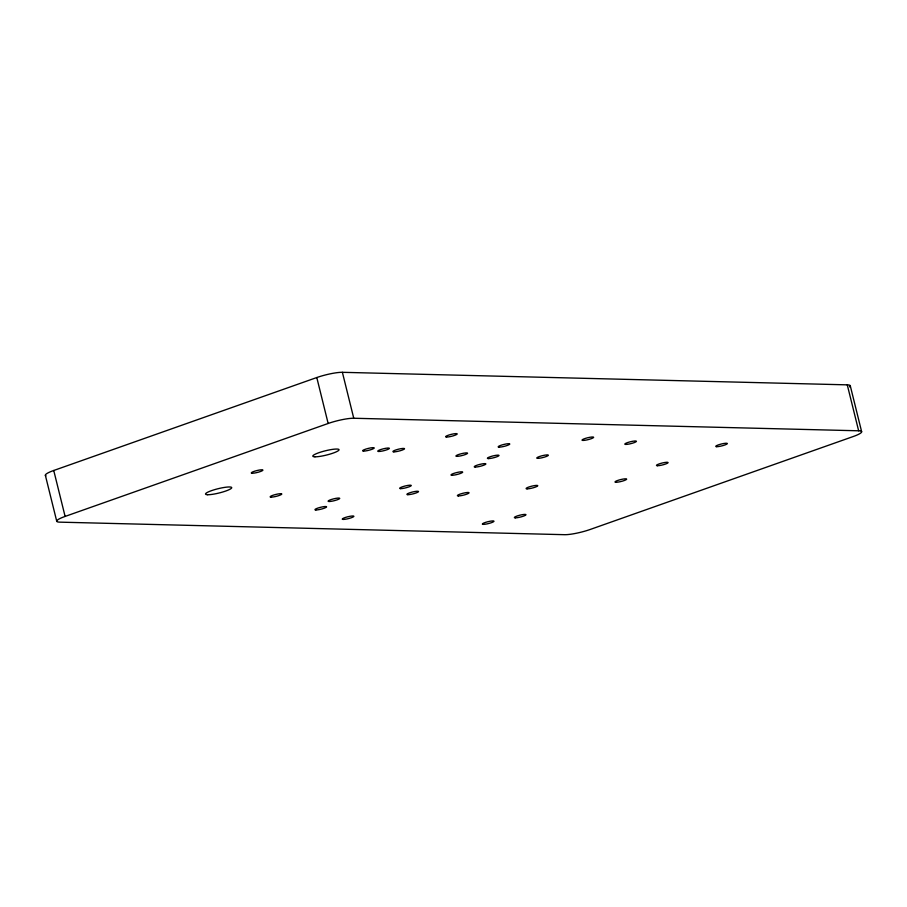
<?xml version="1.0" encoding="UTF-8"?>
<svg xmlns="http://www.w3.org/2000/svg" width="907" height="907" viewBox="0 0 907 907"><rect width="100%" height="100%" fill="white"/><g stroke="black" fill="none" stroke-linecap="round" stroke-linejoin="round"><path stroke-width="1.36" d="M45.928 475.835A19.036 3.106 -13.9 0 1 53.74 470.484L316.792 377.539A19.036 3.106 -13.9 0 1 342.381 372.312L847.274 384.851A19.036 3.106 -13.9 0 1 849.598 386.904M858.646 430.791A19.036 3.106 -13.9 0 1 853.26 436.516L590.208 529.461A19.036 3.106 -13.9 0 1 564.619 534.688L59.726 522.149A19.036 3.106 -13.9 0 1 65.111 516.423L328.153 423.478A19.036 3.106 -13.9 0 1 353.753 418.252L858.646 430.791L847.274 384.851M850.256 385.713L861.627 431.653M342.381 372.312L353.753 418.252M316.792 377.539L328.153 423.478M53.74 470.484L65.111 516.423M45.373 475.347L56.744 521.287M207.635 494.723A13.492 2.199 -13.9 0 0 230.299 489.066A13.492 2.199 -13.9 0 0 217.895 488.76A13.492 2.199 -13.9 0 0 207.635 494.723M314.956 456.811A13.492 2.199 -13.9 0 0 337.619 451.142A13.492 2.199 -13.9 0 0 325.216 450.836A13.492 2.199 -13.9 0 0 314.956 456.811M271.102 497.138A5.998 0.975 -13.9 0 0 281.181 494.61A5.998 0.975 -13.9 0 0 275.671 494.474A5.998 0.975 -13.9 0 0 271.102 497.138M315.874 509.972A5.998 0.975 -13.9 0 0 325.953 507.455A5.998 0.975 -13.9 0 0 320.432 507.319A5.998 0.975 -13.9 0 0 315.874 509.972M446.527 437.049A5.998 0.975 -13.9 0 0 456.606 434.532A5.998 0.975 -13.9 0 0 451.096 434.396A5.998 0.975 -13.9 0 0 446.527 437.049M252.214 473.239A5.998 0.975 -13.9 0 0 262.293 470.722A5.998 0.975 -13.9 0 0 256.772 470.586A5.998 0.975 -13.9 0 0 252.214 473.239M363.537 451.096A5.998 0.975 -13.9 0 0 373.616 448.58A5.998 0.975 -13.9 0 0 368.095 448.443A5.998 0.975 -13.9 0 0 363.537 451.096M378.684 451.482A5.998 0.975 -13.9 0 0 388.763 448.965A5.998 0.975 -13.9 0 0 383.242 448.829A5.998 0.975 -13.9 0 0 378.684 451.482M393.831 451.856A5.998 0.975 -13.9 0 0 403.91 449.339A5.998 0.975 -13.9 0 0 398.4 449.203A5.998 0.975 -13.9 0 0 393.831 451.856M400.577 488.635A5.998 0.975 -13.9 0 0 410.656 486.118A5.998 0.975 -13.9 0 0 405.146 485.982A5.998 0.975 -13.9 0 0 400.577 488.635M537.681 458.352A5.998 0.975 -13.9 0 0 547.749 455.836A5.998 0.975 -13.9 0 0 542.239 455.699A5.998 0.975 -13.9 0 0 537.681 458.352M716.677 446.686A5.998 0.975 -13.9 0 0 726.745 444.169A5.998 0.975 -13.9 0 0 721.235 444.033A5.998 0.975 -13.9 0 0 716.677 446.686M483.284 524.371A5.998 0.975 -13.9 0 0 493.363 521.854A5.998 0.975 -13.9 0 0 487.841 521.718A5.998 0.975 -13.9 0 0 483.284 524.371M343.186 519.428A5.998 0.975 -13.9 0 0 353.265 516.911A5.998 0.975 -13.9 0 0 347.755 516.775A5.998 0.975 -13.9 0 0 343.186 519.428M458.352 495.936A5.998 0.975 -13.9 0 0 468.42 493.419A5.998 0.975 -13.9 0 0 462.91 493.272A5.998 0.975 -13.9 0 0 458.352 495.936M407.821 494.678A5.998 0.975 -13.9 0 0 417.9 492.161A5.998 0.975 -13.9 0 0 412.39 492.025A5.998 0.975 -13.9 0 0 407.821 494.678M456.845 456.346A5.998 0.975 -13.9 0 0 466.924 453.829A5.998 0.975 -13.9 0 0 461.402 453.693A5.998 0.975 -13.9 0 0 456.845 456.346M488.317 458.591A5.998 0.975 -13.9 0 0 498.397 456.074A5.998 0.975 -13.9 0 0 492.886 455.938A5.998 0.975 -13.9 0 0 488.317 458.591M615.966 482.275A5.998 0.975 -13.9 0 0 626.045 479.746A5.998 0.975 -13.9 0 0 620.535 479.61A5.998 0.975 -13.9 0 0 615.966 482.275M582.952 440.439A5.998 0.975 -13.9 0 0 593.019 437.922A5.998 0.975 -13.9 0 0 587.509 437.786A5.998 0.975 -13.9 0 0 582.952 440.439M527.069 488.85A5.998 0.975 -13.9 0 0 537.148 486.322A5.998 0.975 -13.9 0 0 531.638 486.186A5.998 0.975 -13.9 0 0 527.069 488.85M657.394 465.722A5.998 0.975 -13.9 0 0 667.473 463.205A5.998 0.975 -13.9 0 0 661.963 463.069A5.998 0.975 -13.9 0 0 657.394 465.722M625.739 444.43A5.998 0.975 -13.9 0 0 635.807 441.913A5.998 0.975 -13.9 0 0 630.297 441.777A5.998 0.975 -13.9 0 0 625.739 444.43M329.037 501.503A5.998 0.975 -13.9 0 0 339.105 498.986A5.998 0.975 -13.9 0 0 333.595 498.85A5.998 0.975 -13.9 0 0 329.037 501.503M451.958 475.268A5.998 0.975 -13.9 0 0 462.026 472.751A5.998 0.975 -13.9 0 0 456.516 472.604A5.998 0.975 -13.9 0 0 451.958 475.268M499.099 447.14A5.998 0.975 -13.9 0 0 509.167 444.623A5.998 0.975 -13.9 0 0 503.657 444.487A5.998 0.975 -13.9 0 0 499.099 447.14M475.177 467.06A5.998 0.975 -13.9 0 0 485.256 464.543A5.998 0.975 -13.9 0 0 479.746 464.407A5.998 0.975 -13.9 0 0 475.177 467.06M515.289 517.84A5.998 0.975 -13.9 0 0 525.357 515.323A5.998 0.975 -13.9 0 0 519.847 515.187A5.998 0.975 -13.9 0 0 515.289 517.84"/></g></svg>
